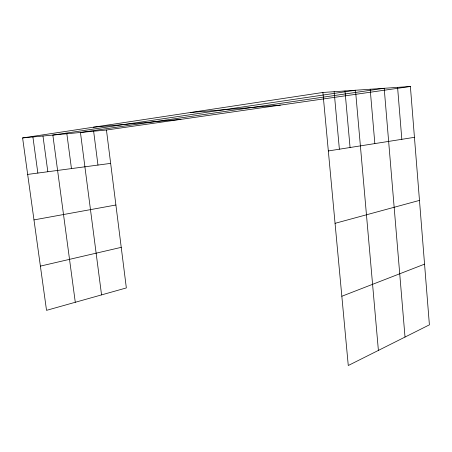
<?xml version="1.0" encoding="UTF-8"?>
<svg xmlns="http://www.w3.org/2000/svg" width="452" height="452" viewBox="0 0 452 452"><rect width="100%" height="100%" fill="white"/><g stroke="black" fill="none" stroke-linecap="round" stroke-linejoin="round"><path stroke-width="0.68" d="M341.836 296.258L424.558 264.143M335.056 223.328L419.473 200.4M40.386 266.115L121.232 247.351M33.973 219.904L115.898 205.005M328.333 150.951L414.439 137.323M22.6 137.933L106.452 130.023L126.345 287.93L46.528 310.349L22.6 137.933L322.897 92.468L410.388 86.49L429.4 324.841L348.272 365.51L322.897 92.468M106.452 130.023L410.388 86.49M27.662 174.421L110.655 163.381M93.378 127.215L180.902 119.362M190.671 112.486L280.353 105.113M32.9 136.962L37.855 173.065M42.98 136.012L47.827 171.737M75.286 302.269L52.85 135.08L355.492 90.242L378.397 350.407M66.856 133.758L71.456 168.596M101.553 294.89L80.445 132.476L384.194 88.281L405.02 337.062M93.637 131.233L97.965 165.065M334.135 91.7L339.379 149.205M344.995 90.959L350.063 147.516M370.182 89.236L374.844 143.595M397.585 87.366L401.828 139.323"/></g></svg>
